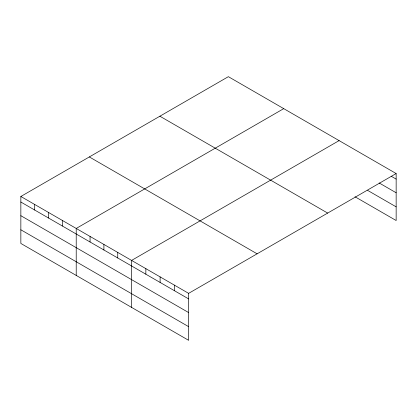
<?xml version="1.0" encoding="UTF-8"?>
<svg xmlns="http://www.w3.org/2000/svg" width="417" height="417" viewBox="0 0 417 417"><rect width="100%" height="100%" fill="white"/><g stroke="black" fill="none" stroke-linecap="round" stroke-linejoin="round"><path stroke-width="0.63" d="M396.15 173.545L228.365 76.676L20.85 196.48L20.85 243.455L188.635 340.324L188.635 293.354L396.15 173.545L396.15 220.52L355.013 196.767M283.732 108.644L76.217 228.448L76.217 275.423M339.104 140.607L131.59 260.416L131.59 307.392M391.214 176.245L396.15 179.096M379.147 182.948L396.15 192.763M367.627 190.381L396.15 206.848M159.883 116.213L327.668 213.082M89.332 156.943L257.117 253.817M20.85 196.48L188.635 293.354M20.85 202.037L188.635 298.906M20.85 215.704L188.635 312.573M20.85 229.788L188.635 326.657M174.374 285.119L174.374 290.67M160.112 276.883L160.112 282.434M145.851 268.652L145.851 274.204M117.745 252.426L117.745 257.977M103.906 244.435L103.906 249.986M90.062 236.439L90.062 241.996M62.378 220.457L62.378 226.009M48.534 212.467L48.534 218.018M34.694 204.476L34.694 210.027"/></g></svg>
